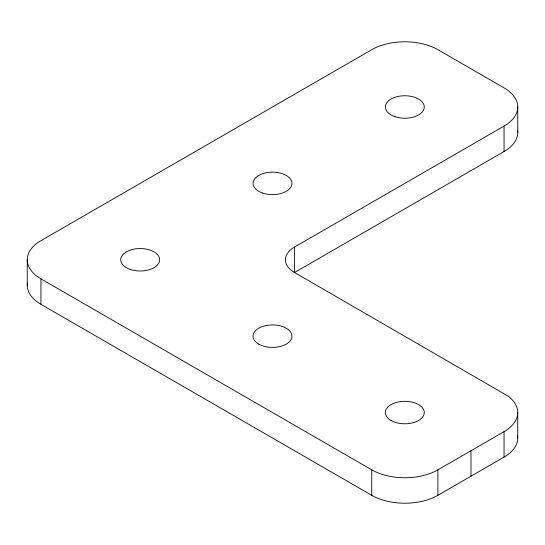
<?xml version="1.0" encoding="UTF-8"?>
<svg xmlns="http://www.w3.org/2000/svg" width="545" height="545" viewBox="0 0 545 545"><rect width="100%" height="100%" fill="white"/><g stroke="black" fill="none" stroke-linecap="round" stroke-linejoin="round"><path stroke-width="0.82" d="M504.05 457.112L504.05 431.647A46.781 27.005 0 0 0 508.083 396.106L294.552 272.5A31.188 18.005 0 0 1 294.552 247.035L504.05 126.086A46.781 27.005 0 0 0 504.05 87.888L437.894 49.697A46.781 27.005 0 0 0 371.738 49.697L40.95 240.672A46.781 27.005 0 0 0 40.95 278.863L40.95 304.328L371.738 495.303A46.781 27.005 0 0 0 437.894 495.303L504.05 457.112A46.781 27.005 0 0 0 517.607 435.891M517.607 130.33A46.781 27.005 0 0 1 504.05 151.551L294.552 272.5L294.552 247.035M40.95 278.863L371.738 469.844A46.781 27.005 0 0 0 437.894 469.844L504.05 431.647M517.75 106.99L517.75 132.449M517.75 412.551L517.75 438.01M504.05 126.086L504.05 151.551M470.969 450.742L470.969 476.207M437.894 469.844L437.894 495.303M371.738 469.844L371.738 495.303M27.25 259.767L27.25 285.233M40.95 304.328A46.781 27.005 0 0 1 27.393 283.114M130.459 269.496A19.463 11.234 0 0 0 159.644 259.767A19.463 11.234 0 0 0 130.459 250.039A19.463 11.234 0 0 0 130.459 269.496M395.084 116.719A19.463 11.234 0 0 0 424.276 106.99A19.463 11.234 0 0 0 395.084 97.255A19.463 11.234 0 0 0 395.084 116.719M262.772 193.107A19.463 11.234 0 0 0 291.963 183.379A19.463 11.234 0 0 0 262.772 173.651A19.463 11.234 0 0 0 262.772 193.107M258.739 344.106A19.463 11.234 0 0 0 291.296 339.065A19.463 11.234 0 0 0 267.466 325.304A19.463 11.234 0 0 0 258.739 344.106M391.051 420.495A19.463 11.234 0 0 0 423.608 415.46A19.463 11.234 0 0 0 399.778 401.699A19.463 11.234 0 0 0 391.051 420.495"/></g></svg>
